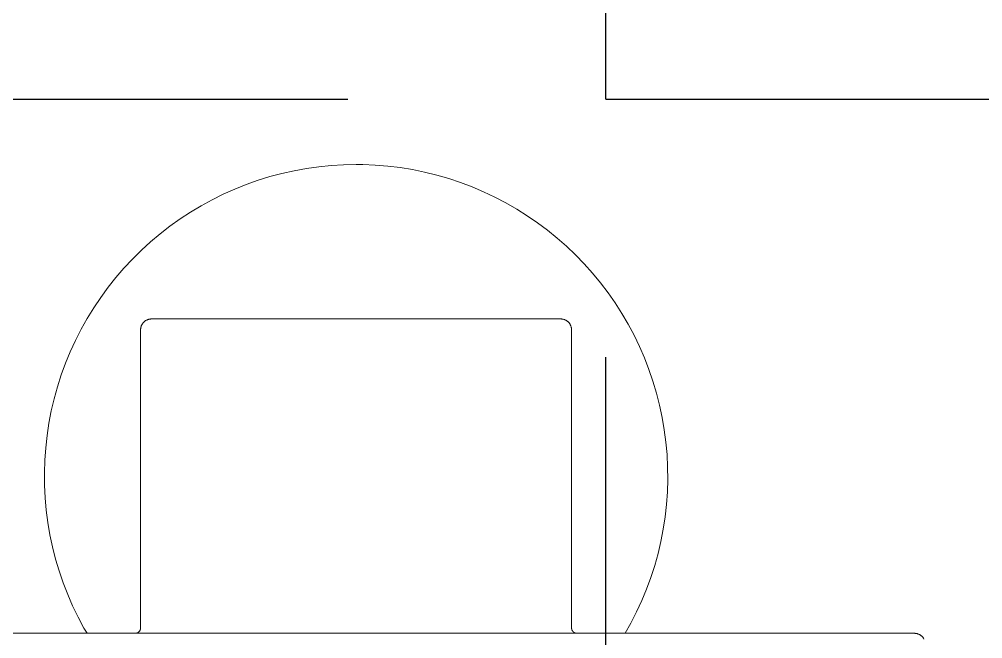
# Model space of a CAD drawing. Header units: metres. Extents: x 5374 to 25187, y 1840 to 7438.
# Drawn here: x 24238.03 to 24273.58, y 6487.15 to 6510.01 of the extents above; entities that cross this region are included whole.
import ezdxf

# ---------------------------------------------------------------- set-up
doc = ezdxf.new("R2010")
doc.units = ezdxf.units.M
doc.layers.add('02', color=2, linetype='Continuous')
doc.layers.add('A-GENM', color=2, linetype='Continuous', lineweight=9)

msp = doc.modelspace()

# ---------------------------------------------------------------- hatches: boundary and pattern name
at = {"layer": '02'}
h = msp.add_hatch(dxfattribs=at)
h.set_pattern_fill('ANGLE', color=1, scale=5)
h.set_pattern_definition([(0, (-292.62, 709.488), (0, 34.925), [25.4, -9.525]), (90, (-292.62, 709.488), (-34.925, 2e-15), [25.4, -9.525])])
h.paths.add_polyline_path([(24462.222, 6585.265), (24202.222, 6585.265), (24202.222, 6295.265), (24462.222, 6295.265)])

# ---------------------------------------------------------------- linework, layer by layer
at = {"layer": 'A-GENM'}
for p, q in [((24242.508, 6498.551), (24242.508, 6487.551)), ((24258.408, 6487.551), (24258.408, 6498.551))]:
    msp.add_line(p, q, dxfattribs=at)
at = {"layer": 'A-GENM', "flags": 128}
for points in [[(24250.458, 6504.651), (24249.998, 6504.642), (24249.539, 6504.614), (24249.081, 6504.568), (24248.625, 6504.504), (24248.173, 6504.422), (24247.724, 6504.321), (24247.279, 6504.203), (24246.84, 6504.067), (24246.406, 6503.914), (24245.979, 6503.743), (24245.559, 6503.556), (24245.147, 6503.351), (24244.743, 6503.131), (24244.349, 6502.894), (24243.964, 6502.642), (24243.59, 6502.375), (24243.226, 6502.093), (24242.875, 6501.797), (24242.535, 6501.487), (24242.208, 6501.163), (24241.894, 6500.827), (24241.594, 6500.478), (24241.308, 6500.118), (24241.037, 6499.746), (24240.781, 6499.364), (24240.54, 6498.972), (24240.315, 6498.571), (24240.106, 6498.161), (24239.914, 6497.743), (24239.739, 6497.318), (24239.581, 6496.886), (24239.44, 6496.448), (24239.317, 6496.005), (24239.212, 6495.557), (24239.125, 6495.106), (24239.056, 6494.651), (24239.005, 6494.194), (24238.972, 6493.735), (24238.958, 6493.275), (24238.962, 6492.815), (24238.985, 6492.356), (24239.026, 6491.898), (24239.085, 6491.441), (24239.163, 6490.988), (24239.258, 6490.538), (24239.372, 6490.092), (24239.503, 6489.651), (24239.652, 6489.216), (24239.818, 6488.787), (24240.001, 6488.365), (24240.2, 6487.951), (24240.417, 6487.545), (24240.53, 6487.351)], [(24260.387, 6487.351), (24260.6, 6487.731), (24260.809, 6488.141), (24261.001, 6488.559), (24261.176, 6488.984), (24261.334, 6489.416), (24261.475, 6489.854), (24261.598, 6490.297), (24261.703, 6490.745), (24261.79, 6491.196), (24261.859, 6491.651), (24261.91, 6492.108), (24261.943, 6492.567), (24261.957, 6493.027), (24261.953, 6493.487), (24261.93, 6493.946), (24261.889, 6494.404), (24261.83, 6494.86), (24261.752, 6495.314), (24261.657, 6495.764), (24261.543, 6496.21), (24261.412, 6496.65), (24261.263, 6497.086), (24261.097, 6497.515), (24260.914, 6497.937), (24260.715, 6498.351), (24260.499, 6498.757), (24260.266, 6499.154), (24260.018, 6499.541), (24259.755, 6499.919), (24259.477, 6500.285), (24259.185, 6500.64), (24258.878, 6500.983), (24258.558, 6501.314), (24258.225, 6501.631), (24257.88, 6501.935), (24257.523, 6502.225), (24257.154, 6502.5), (24256.775, 6502.76), (24256.386, 6503.005), (24255.987, 6503.234), (24255.579, 6503.447), (24255.163, 6503.644), (24254.74, 6503.824), (24254.31, 6503.986), (24253.874, 6504.132), (24253.432, 6504.26), (24252.985, 6504.37), (24252.534, 6504.462), (24252.08, 6504.536), (24251.624, 6504.592), (24251.165, 6504.629), (24250.706, 6504.648), (24250.458, 6504.651)], [(24242.508, 6498.551), (24242.508, 6498.567), (24242.509, 6498.583), (24242.51, 6498.599), (24242.513, 6498.615), (24242.516, 6498.63), (24242.519, 6498.646), (24242.523, 6498.661), (24242.528, 6498.677), (24242.533, 6498.692), (24242.539, 6498.707), (24242.546, 6498.721), (24242.553, 6498.736), (24242.56, 6498.75), (24242.569, 6498.763), (24242.577, 6498.777), (24242.587, 6498.79), (24242.597, 6498.802), (24242.607, 6498.815), (24242.618, 6498.826), (24242.629, 6498.838), (24242.641, 6498.849), (24242.653, 6498.859), (24242.665, 6498.869), (24242.678, 6498.879), (24242.691, 6498.888), (24242.705, 6498.896), (24242.719, 6498.904), (24242.733, 6498.911), (24242.748, 6498.918), (24242.763, 6498.924), (24242.778, 6498.929), (24242.793, 6498.934), (24242.808, 6498.938), (24242.824, 6498.942), (24242.84, 6498.945), (24242.855, 6498.948), (24242.871, 6498.949), (24242.887, 6498.95), (24242.903, 6498.951), (24242.908, 6498.951)], [(24250.458, 6498.951), (24250.156, 6498.951), (24249.854, 6498.951), (24249.554, 6498.951), (24249.255, 6498.951), (24248.958, 6498.951), (24248.663, 6498.951), (24248.371, 6498.951), (24248.083, 6498.951), (24247.798, 6498.951), (24247.517, 6498.951), (24247.242, 6498.951), (24246.971, 6498.951), (24246.706, 6498.951), (24246.447, 6498.951), (24246.194, 6498.951), (24245.949, 6498.951), (24245.71, 6498.951), (24245.479, 6498.951), (24245.256, 6498.951), (24245.041, 6498.951), (24244.835, 6498.951), (24244.638, 6498.951), (24244.451, 6498.951), (24244.273, 6498.951), (24244.104, 6498.951), (24243.946, 6498.951), (24243.799, 6498.951), (24243.662, 6498.951), (24243.536, 6498.951), (24243.421, 6498.951), (24243.317, 6498.951), (24243.225, 6498.951), (24243.144, 6498.951), (24243.075, 6498.951), (24243.017, 6498.951), (24242.972, 6498.951), (24242.939, 6498.951), (24242.917, 6498.951), (24242.908, 6498.951), (24242.908, 6498.951)], [(24242.908, 6498.951), (24242.914, 6498.951), (24242.932, 6498.951), (24242.962, 6498.951), (24243.004, 6498.951), (24243.058, 6498.951), (24243.124, 6498.951), (24243.202, 6498.951), (24243.291, 6498.951), (24243.392, 6498.951), (24243.504, 6498.951), (24243.627, 6498.951), (24243.761, 6498.951), (24243.905, 6498.951), (24244.061, 6498.951), (24244.226, 6498.951), (24244.402, 6498.951), (24244.587, 6498.951), (24244.781, 6498.951), (24244.985, 6498.951), (24245.197, 6498.951), (24245.418, 6498.951), (24245.647, 6498.951), (24245.884, 6498.951), (24246.127, 6498.951), (24246.378, 6498.951), (24246.636, 6498.951), (24246.899, 6498.951), (24247.168, 6498.951), (24247.443, 6498.951), (24247.722, 6498.951), (24248.005, 6498.951), (24248.293, 6498.951), (24248.584, 6498.951), (24248.878, 6498.951), (24249.174, 6498.951), (24249.473, 6498.951), (24249.773, 6498.951), (24250.074, 6498.951), (24250.376, 6498.951), (24250.458, 6498.951)], [(24250.458, 6498.951), (24250.759, 6498.951), (24251.061, 6498.951), (24251.361, 6498.951), (24251.66, 6498.951), (24251.957, 6498.951), (24252.252, 6498.951), (24252.544, 6498.951), (24252.833, 6498.951), (24253.117, 6498.951), (24253.398, 6498.951), (24253.673, 6498.951), (24253.944, 6498.951), (24254.209, 6498.951), (24254.468, 6498.951), (24254.721, 6498.951), (24254.966, 6498.951), (24255.205, 6498.951), (24255.436, 6498.951), (24255.659, 6498.951), (24255.874, 6498.951), (24256.08, 6498.951), (24256.277, 6498.951), (24256.464, 6498.951), (24256.642, 6498.951), (24256.811, 6498.951), (24256.969, 6498.951), (24257.116, 6498.951), (24257.253, 6498.951), (24257.379, 6498.951), (24257.494, 6498.951), (24257.598, 6498.951), (24257.691, 6498.951), (24257.771, 6498.951), (24257.84, 6498.951), (24257.898, 6498.951), (24257.943, 6498.951), (24257.976, 6498.951), (24257.998, 6498.951), (24258.007, 6498.951), (24258.008, 6498.951)], [(24258.008, 6498.951), (24258.001, 6498.951), (24257.983, 6498.951), (24257.953, 6498.951), (24257.911, 6498.951), (24257.857, 6498.951), (24257.791, 6498.951), (24257.714, 6498.951), (24257.624, 6498.951), (24257.524, 6498.951), (24257.412, 6498.951), (24257.288, 6498.951), (24257.154, 6498.951), (24257.01, 6498.951), (24256.854, 6498.951), (24256.689, 6498.951), (24256.513, 6498.951), (24256.328, 6498.951), (24256.134, 6498.951), (24255.93, 6498.951), (24255.718, 6498.951), (24255.497, 6498.951), (24255.268, 6498.951), (24255.031, 6498.951), (24254.788, 6498.951), (24254.537, 6498.951), (24254.279, 6498.951), (24254.016, 6498.951), (24253.747, 6498.951), (24253.473, 6498.951), (24253.193, 6498.951), (24252.91, 6498.951), (24252.622, 6498.951), (24252.331, 6498.951), (24252.037, 6498.951), (24251.741, 6498.951), (24251.442, 6498.951), (24251.142, 6498.951), (24250.841, 6498.951), (24250.539, 6498.951), (24250.458, 6498.951)], [(24258.008, 6498.951), (24258.024, 6498.951), (24258.039, 6498.95), (24258.055, 6498.948), (24258.071, 6498.946), (24258.087, 6498.943), (24258.103, 6498.939), (24258.118, 6498.935), (24258.133, 6498.931), (24258.148, 6498.925), (24258.163, 6498.919), (24258.178, 6498.913), (24258.192, 6498.906), (24258.206, 6498.898), (24258.22, 6498.89), (24258.233, 6498.881), (24258.246, 6498.872), (24258.259, 6498.862), (24258.271, 6498.852), (24258.283, 6498.841), (24258.294, 6498.83), (24258.305, 6498.818), (24258.316, 6498.806), (24258.326, 6498.793), (24258.335, 6498.78), (24258.344, 6498.767), (24258.352, 6498.753), (24258.36, 6498.739), (24258.368, 6498.725), (24258.374, 6498.711), (24258.38, 6498.696), (24258.386, 6498.681), (24258.391, 6498.666), (24258.395, 6498.65), (24258.399, 6498.635), (24258.402, 6498.619), (24258.404, 6498.603), (24258.406, 6498.587), (24258.407, 6498.571), (24258.408, 6498.555), (24258.408, 6498.551)], [(24250.458, 6487.351), (24249.634, 6487.351), (24248.811, 6487.351), (24247.991, 6487.351), (24247.176, 6487.351), (24246.365, 6487.351), (24245.561, 6487.351), (24244.765, 6487.351), (24243.977, 6487.351), (24243.201, 6487.351), (24242.436, 6487.351), (24241.683, 6487.351), (24240.945, 6487.351), (24240.222, 6487.351), (24239.515, 6487.351), (24238.826, 6487.351), (24238.155, 6487.351), (24237.504, 6487.351)], [(24237.978, 6487.351), (24238.643, 6487.351), (24239.327, 6487.351), (24240.029, 6487.351), (24240.748, 6487.351), (24241.482, 6487.351), (24242.231, 6487.351), (24242.993, 6487.351), (24243.767, 6487.351), (24244.551, 6487.351), (24245.345, 6487.351), (24246.147, 6487.351), (24246.956, 6487.351), (24247.771, 6487.351), (24248.59, 6487.351), (24249.412, 6487.351), (24250.235, 6487.351), (24250.458, 6487.351)], [(24242.308, 6487.351), (24242.316, 6487.351), (24242.324, 6487.352), (24242.331, 6487.352), (24242.339, 6487.353), (24242.347, 6487.355), (24242.355, 6487.357), (24242.363, 6487.359), (24242.37, 6487.361), (24242.378, 6487.364), (24242.385, 6487.367), (24242.393, 6487.37), (24242.4, 6487.374), (24242.407, 6487.377), (24242.414, 6487.381), (24242.42, 6487.386), (24242.427, 6487.39), (24242.433, 6487.395), (24242.439, 6487.401), (24242.445, 6487.406), (24242.451, 6487.412), (24242.456, 6487.417), (24242.462, 6487.423), (24242.467, 6487.43), (24242.471, 6487.436), (24242.476, 6487.443), (24242.48, 6487.45), (24242.484, 6487.457), (24242.488, 6487.464), (24242.491, 6487.471), (24242.494, 6487.478), (24242.497, 6487.486), (24242.499, 6487.494), (24242.501, 6487.501), (24242.503, 6487.509), (24242.505, 6487.517), (24242.506, 6487.525), (24242.507, 6487.533), (24242.507, 6487.541), (24242.508, 6487.549), (24242.508, 6487.551)], [(24250.458, 6487.351), (24251.281, 6487.351), (24252.104, 6487.351), (24252.924, 6487.351), (24253.739, 6487.351), (24254.55, 6487.351), (24255.354, 6487.351), (24256.15, 6487.351), (24256.938, 6487.351), (24257.714, 6487.351), (24258.48, 6487.351), (24259.232, 6487.351), (24259.97, 6487.351), (24260.693, 6487.351), (24261.4, 6487.351), (24262.089, 6487.351), (24262.76, 6487.351), (24263.411, 6487.351), (24264.041, 6487.351), (24264.649, 6487.351), (24265.235, 6487.351), (24265.797, 6487.351), (24266.335, 6487.351), (24266.847, 6487.351), (24267.333, 6487.351), (24267.792, 6487.351), (24268.223, 6487.351), (24268.626, 6487.351), (24269, 6487.351), (24269.344, 6487.351), (24269.658, 6487.351), (24269.941, 6487.351), (24270.193, 6487.351), (24270.413, 6487.351), (24270.602, 6487.351), (24270.758, 6487.351), (24270.882, 6487.351), (24270.973, 6487.351), (24271.031, 6487.351), (24271.056, 6487.351), (24271.058, 6487.351)], [(24271.058, 6487.351), (24271.041, 6487.351), (24270.992, 6487.351), (24270.909, 6487.351), (24270.794, 6487.351), (24270.647, 6487.351), (24270.467, 6487.351), (24270.255, 6487.351), (24270.012, 6487.351), (24269.737, 6487.351), (24269.431, 6487.351), (24269.095, 6487.351), (24268.73, 6487.351), (24268.335, 6487.351), (24267.911, 6487.351), (24267.459, 6487.351), (24266.981, 6487.351), (24266.476, 6487.351), (24265.945, 6487.351), (24265.389, 6487.351), (24264.81, 6487.351), (24264.207, 6487.351), (24263.583, 6487.351), (24262.937, 6487.351), (24262.272, 6487.351), (24261.588, 6487.351), (24260.886, 6487.351), (24260.167, 6487.351), (24259.433, 6487.351), (24258.684, 6487.351), (24257.922, 6487.351), (24257.148, 6487.351), (24256.364, 6487.351), (24255.57, 6487.351), (24254.768, 6487.351), (24253.959, 6487.351), (24253.144, 6487.351), (24252.325, 6487.351), (24251.503, 6487.351), (24250.68, 6487.351), (24250.458, 6487.351)], [(24258.408, 6487.551), (24258.408, 6487.543), (24258.408, 6487.535), (24258.409, 6487.527), (24258.41, 6487.519), (24258.412, 6487.511), (24258.413, 6487.503), (24258.415, 6487.496), (24258.418, 6487.488), (24258.42, 6487.48), (24258.423, 6487.473), (24258.427, 6487.466), (24258.43, 6487.459), (24258.434, 6487.452), (24258.438, 6487.445), (24258.442, 6487.438), (24258.447, 6487.431), (24258.452, 6487.425), (24258.457, 6487.419), (24258.463, 6487.413), (24258.468, 6487.407), (24258.474, 6487.402), (24258.48, 6487.397), (24258.486, 6487.392), (24258.493, 6487.387), (24258.499, 6487.383), (24258.506, 6487.378), (24258.513, 6487.375), (24258.52, 6487.371), (24258.528, 6487.368), (24258.535, 6487.365), (24258.543, 6487.362), (24258.55, 6487.359), (24258.558, 6487.357), (24258.566, 6487.355), (24258.574, 6487.354), (24258.581, 6487.353), (24258.589, 6487.352), (24258.597, 6487.351), (24258.605, 6487.351), (24258.608, 6487.351)], [(24271.058, 6487.351), (24271.074, 6487.351), (24271.089, 6487.35), (24271.105, 6487.348), (24271.121, 6487.346), (24271.137, 6487.343), (24271.153, 6487.339), (24271.168, 6487.335), (24271.183, 6487.331), (24271.198, 6487.325), (24271.213, 6487.319), (24271.228, 6487.313), (24271.242, 6487.306), (24271.256, 6487.298), (24271.27, 6487.29), (24271.283, 6487.281), (24271.296, 6487.272), (24271.309, 6487.262), (24271.321, 6487.252), (24271.333, 6487.241), (24271.344, 6487.23), (24271.355, 6487.218), (24271.366, 6487.206), (24271.376, 6487.193), (24271.385, 6487.18), (24271.394, 6487.167), (24271.402, 6487.153), (24271.41, 6487.139)]]:
    msp.add_lwpolyline(points, dxfattribs=at)

doc.saveas('drawing.dxf')
